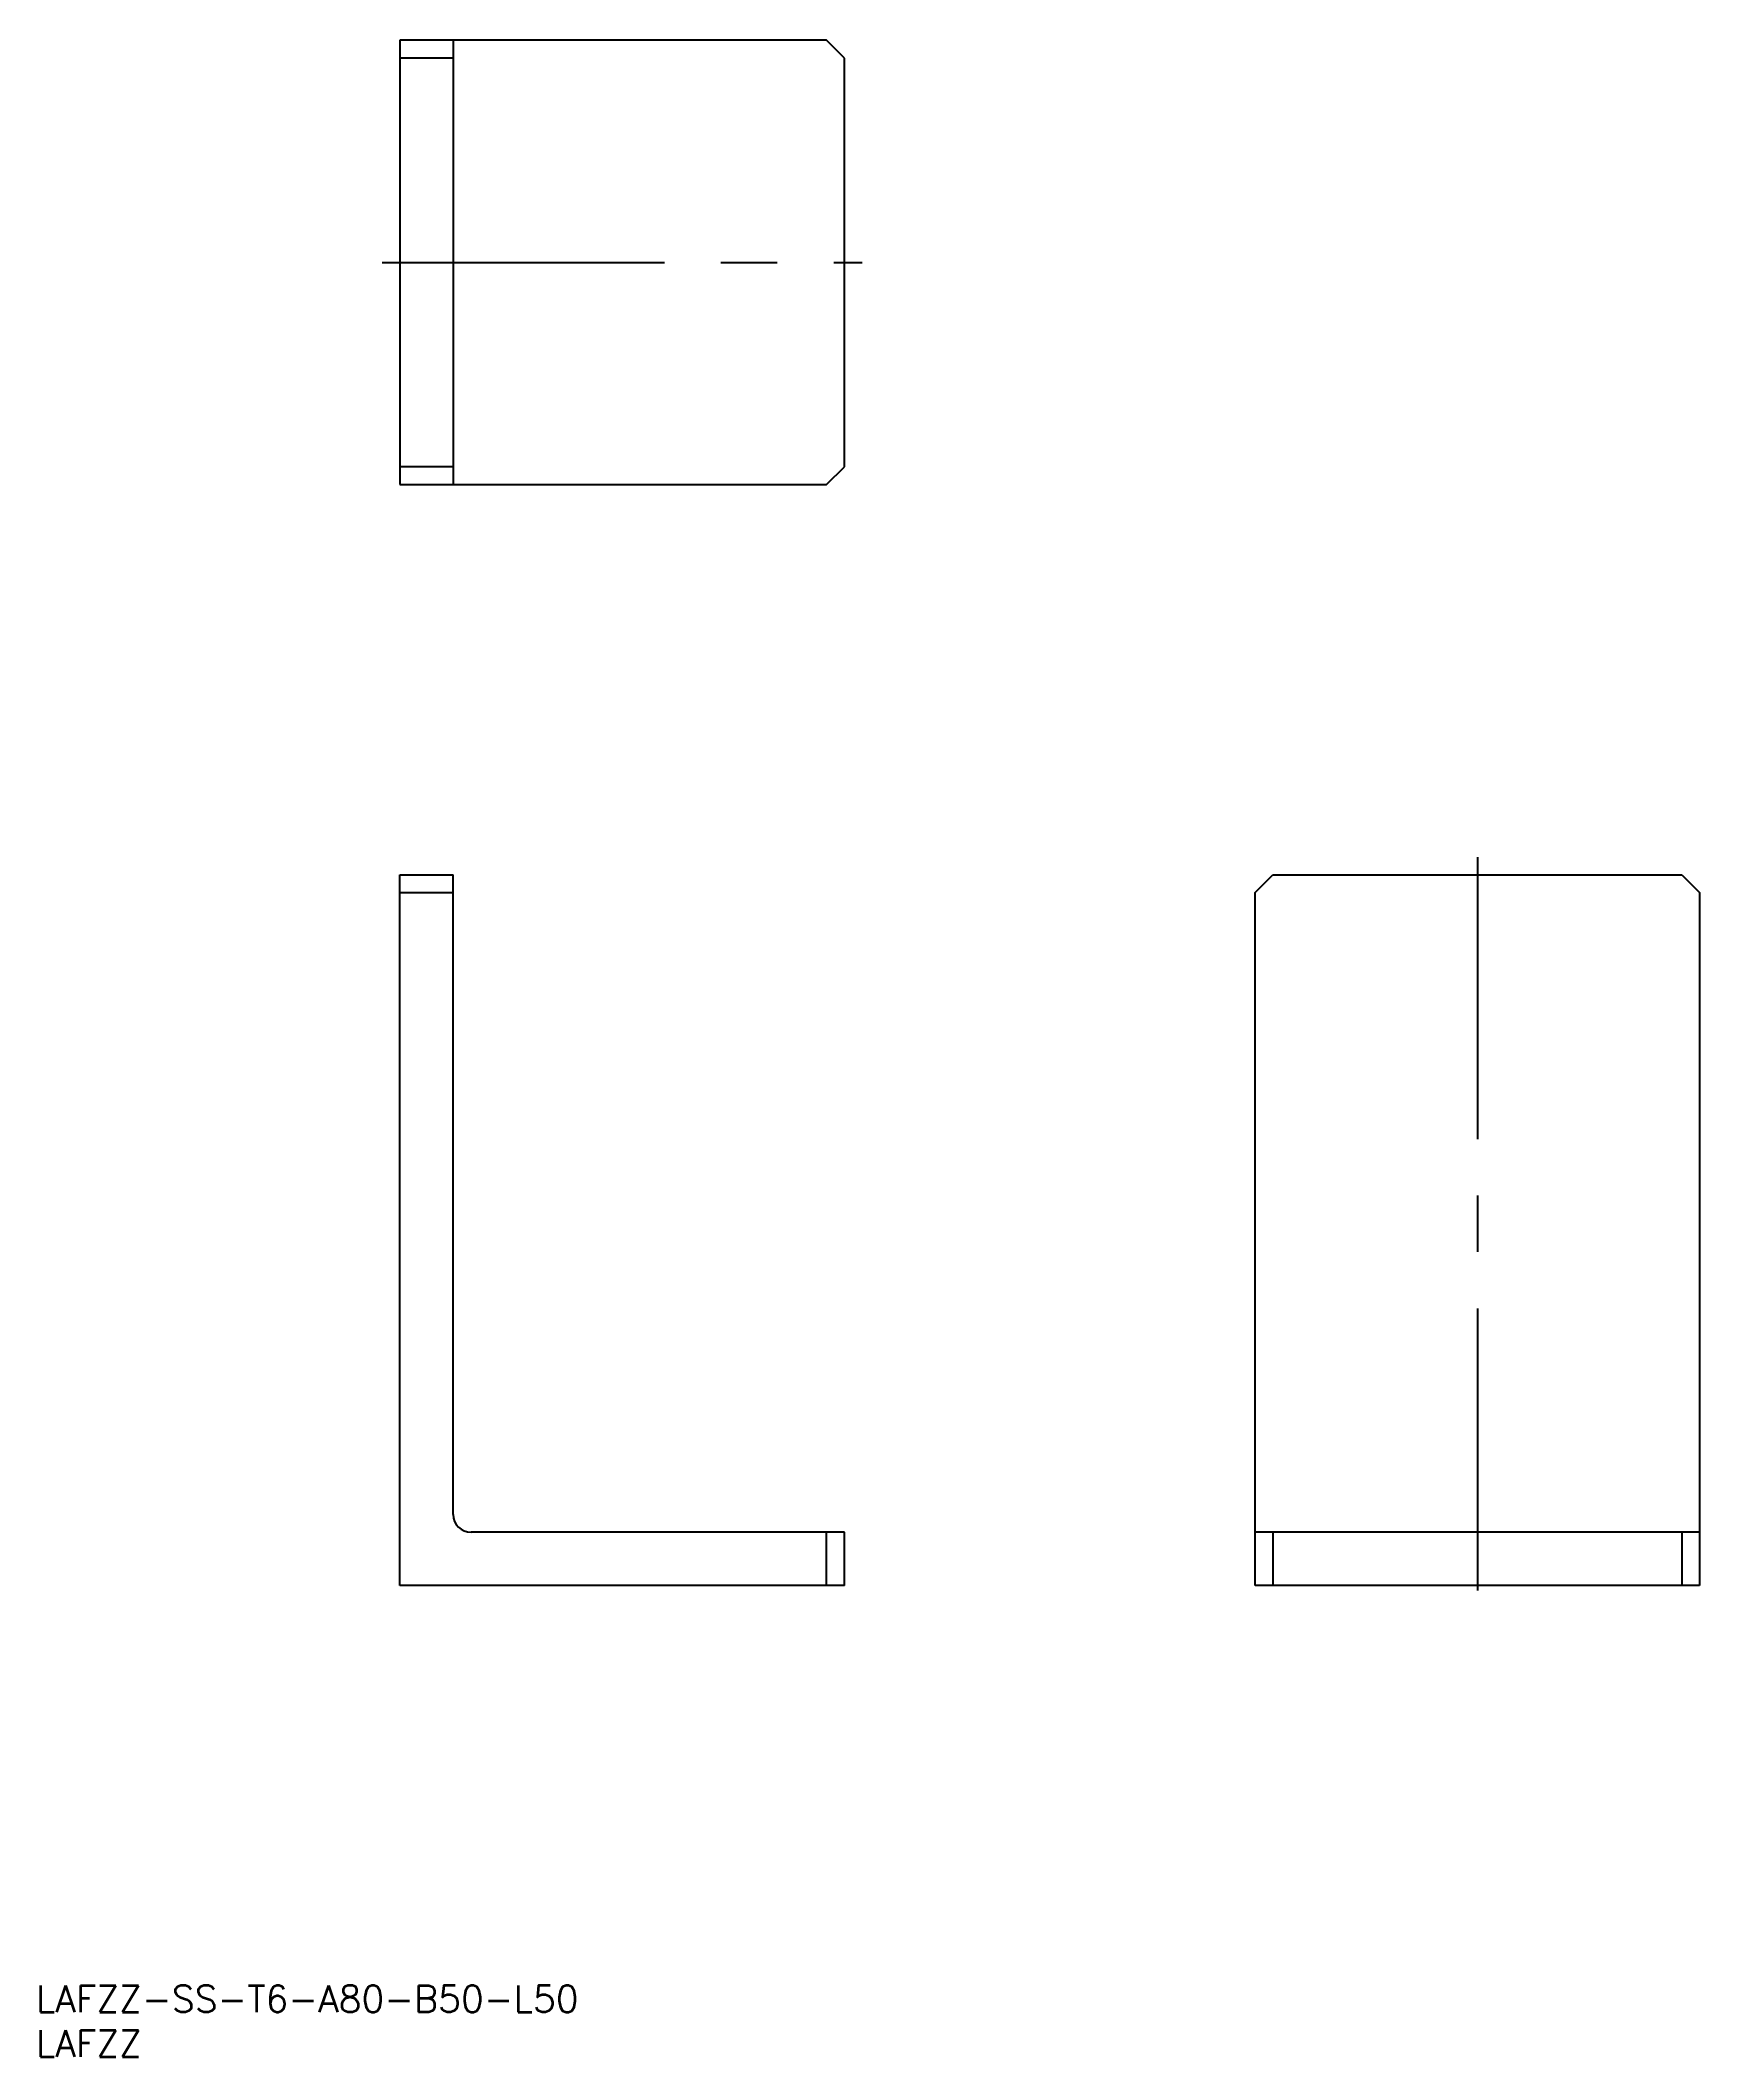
# Model space of a CAD drawing. Extents: x 1 to 187, y 0 to 227.
import ezdxf

# ---------------------------------------------------------------- set-up
doc = ezdxf.new("R2010")
doc.units = 0
doc.linetypes.add('CENTER', pattern=[50.8, 31.75, -6.35, 6.35, -6.35])
doc.layers.get('0').update_dxf_attribs({"linetype": 'CONTINUOUS'})
doc.layers.add('CENTER', color=1, linetype='CENTER')
doc.styles.get("Standard").update_dxf_attribs({"font": 'txt.shx', "height": 3, "bigfont": 'bigfont.shx'})

# ---------------------------------------------------------------- blocks, each defined once
blk = doc.blocks.new('*U1')
at = {"color": 7, "linetype": 'CONTINUOUS'}
blk.add_text('LAFZZ-SS-T6-A80-B50-L50', height=3, dxfattribs=at).set_placement((0, 5))
blk = doc.blocks.new('*U2')
at = {"color": 7, "linetype": 'CONTINUOUS'}
blk.add_text('LAFZZ', height=3, dxfattribs=at).set_placement((0, 0))

msp = doc.modelspace()

# ---------------------------------------------------------------- linework, layer by layer
at = {"color": 7, "linetype": 'CONTINUOUS'}
for p, q in [((88.964051, 226.946587), (40.964051, 226.946587)), ((40.964051, 226.946587), (40.964051, 176.946587)), ((46.964051, 226.946587), (46.964051, 176.946587)), ((90.964051, 224.946587), (88.964051, 226.946587)), ((46.964051, 224.946587), (40.964051, 224.946587)), ((90.964051, 178.946587), (90.964051, 224.946587)), ((46.964051, 178.946587), (40.964051, 178.946587)), ((88.964051, 176.946587), (90.964051, 178.946587)), ((40.964051, 176.946587), (88.964051, 176.946587)), ((40.964051, 53.026256), (40.964051, 133.026256)), ((40.964051, 133.026256), (46.964051, 133.026256)), ((46.964051, 61.026256), (46.964051, 133.026256)), ((137.18446, 131.026256), (139.18446, 133.026256)), ((139.18446, 133.026256), (185.18446, 133.026256)), ((185.18446, 133.026256), (187.18446, 131.026256)), ((40.964051, 131.026256), (46.964051, 131.026256)), ((137.18446, 53.026256), (137.18446, 131.026256)), ((187.18446, 131.026256), (187.18446, 53.026256)), ((90.964051, 59.026256), (48.964051, 59.026256)), ((88.964051, 53.026256), (88.964051, 59.026256)), ((90.964051, 53.026256), (90.964051, 59.026256)), ((187.18446, 59.026256), (137.18446, 59.026256)), ((139.18446, 59.026256), (139.18446, 53.026256)), ((185.18446, 59.026256), (185.18446, 53.026256)), ((90.964051, 53.026256), (40.964051, 53.026256)), ((187.18446, 53.026256), (137.18446, 53.026256))]:
    msp.add_line(p, q, dxfattribs=at)
msp.add_arc((48.964051, 61.026256), 2, 180, 270, dxfattribs=at)
at = {"layer": 'CENTER', "color": 1, "linetype": 'CENTER'}
for p, q in [((38.964051, 201.946587), (92.964051, 201.946587)), ((162.18446, 135.026256), (162.18446, 51.026256))]:
    msp.add_line(p, q, dxfattribs=at)

# ---------------------------------------------------------------- block references
at = {"color": 7, "linetype": 'CONTINUOUS'}
for name in ['*U1', '*U2']:
    msp.add_blockref(name, (0, 0), dxfattribs=at)

doc.saveas('drawing.dxf')
